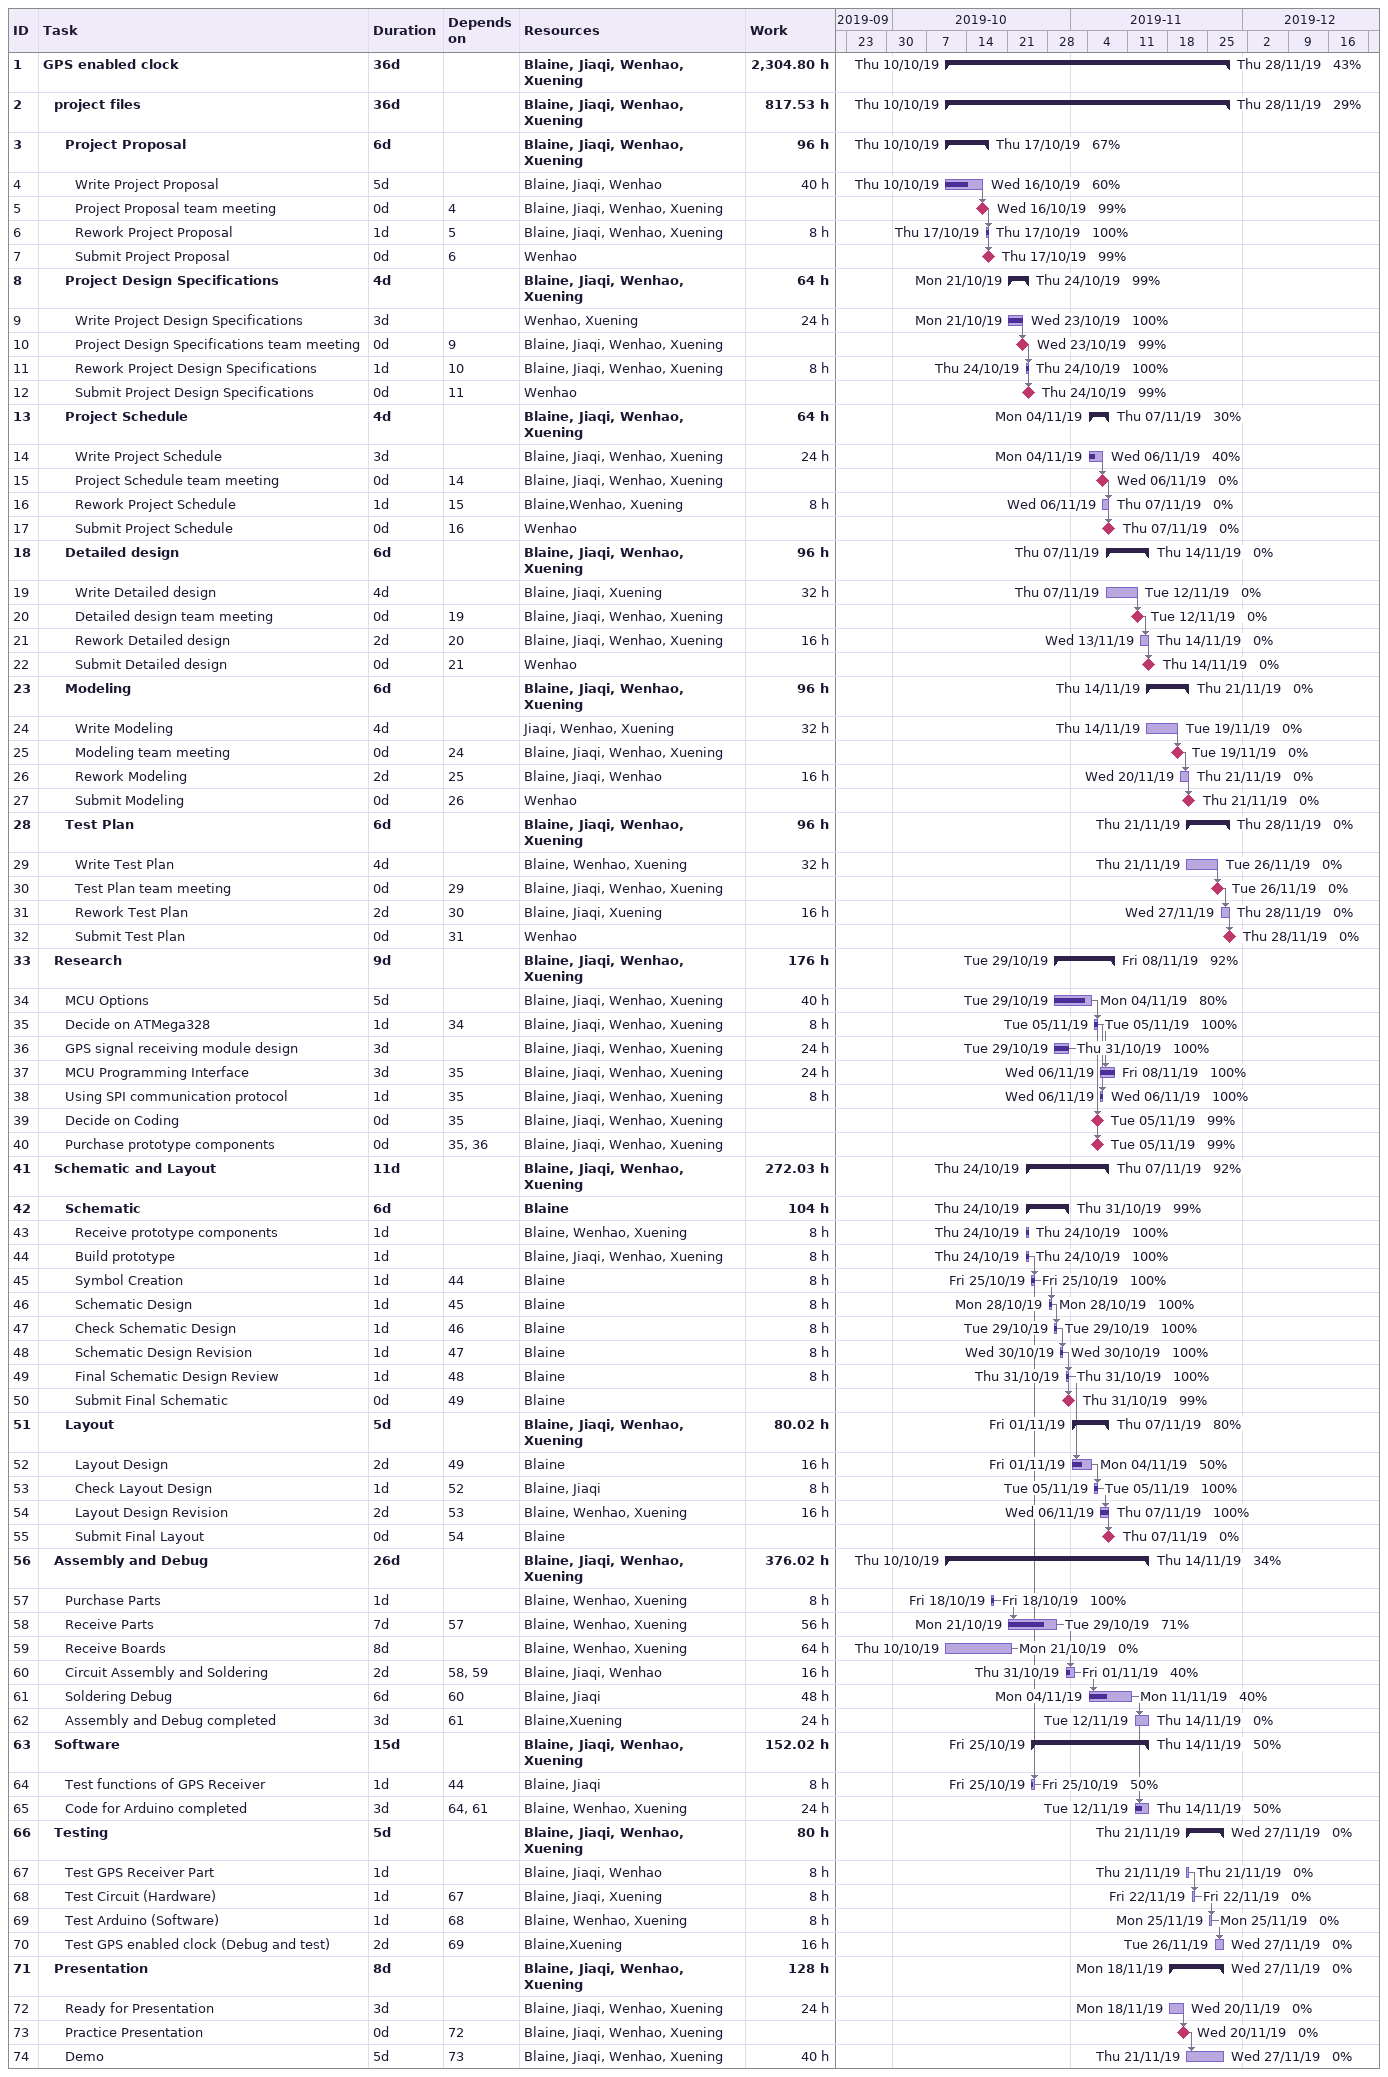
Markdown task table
| ID | Level | Task | Duration | Start | Finish | Predecessors | Resources | % complete | Work (h) |
|---|---|---|---|---|---|---|---|---|---|
| 1 | 1 | **GPS enabled clock** | 36d | 2019-10-10 | 2019-11-28 |  | Blaine, Jiaqi, Wenhao, Xuening | 43 | 2304.80 |
| 2 | 2 | **project files** | 36d | 2019-10-10 | 2019-11-28 |  | Blaine, Jiaqi, Wenhao, Xuening | 29 | 817.53 |
| 3 | 3 | **Project Proposal** | 6d | 2019-10-10 | 2019-10-17 |  | Blaine, Jiaqi, Wenhao, Xuening | 67 | 96 |
| 4 | 4 | Write Project Proposal | 5d | 2019-10-10 | 2019-10-16 |  | Blaine, Jiaqi, Wenhao | 60 | 40 |
| 5 | 4 | Project Proposal team meeting | 0d | 2019-10-16 | 2019-10-16 | 4 | Blaine, Jiaqi, Wenhao, Xuening | 99 |  |
| 6 | 4 | Rework Project Proposal | 1d | 2019-10-17 | 2019-10-17 | 5 | Blaine, Jiaqi, Wenhao, Xuening | 100 | 8 |
| 7 | 4 | Submit Project Proposal | 0d | 2019-10-17 | 2019-10-17 | 6 | Wenhao | 99 |  |
| 8 | 3 | **Project Design Specifications** | 4d | 2019-10-21 | 2019-10-24 |  | Blaine, Jiaqi, Wenhao, Xuening | 99 | 64 |
| 9 | 4 | Write Project Design Specifications | 3d | 2019-10-21 | 2019-10-23 |  | Wenhao, Xuening | 100 | 24 |
| 10 | 4 | Project Design Specifications team meeting | 0d | 2019-10-23 | 2019-10-23 | 9 | Blaine, Jiaqi, Wenhao, Xuening | 99 |  |
| 11 | 4 | Rework Project Design Specifications | 1d | 2019-10-24 | 2019-10-24 | 10 | Blaine, Jiaqi, Wenhao, Xuening | 100 | 8 |
| 12 | 4 | Submit Project Design Specifications | 0d | 2019-10-24 | 2019-10-24 | 11 | Wenhao | 99 |  |
| 13 | 3 | **Project Schedule** | 4d | 2019-11-04 | 2019-11-07 |  | Blaine, Jiaqi, Wenhao, Xuening | 30 | 64 |
| 14 | 4 | Write Project Schedule | 3d | 2019-11-04 | 2019-11-06 |  | Blaine, Jiaqi, Wenhao, Xuening | 40 | 24 |
| 15 | 4 | Project Schedule team meeting | 0d | 2019-11-06 | 2019-11-06 | 14 | Blaine, Jiaqi, Wenhao, Xuening | 0 |  |
| 16 | 4 | Rework Project Schedule | 1d | 2019-11-06 | 2019-11-07 | 15 | Blaine,Wenhao, Xuening | 0 | 8 |
| 17 | 4 | Submit Project Schedule | 0d | 2019-11-07 | 2019-11-07 | 16 | Wenhao | 0 |  |
| 18 | 3 | **Detailed design** | 6d | 2019-11-07 | 2019-11-14 |  | Blaine, Jiaqi, Wenhao, Xuening | 0 | 96 |
| 19 | 4 | Write Detailed design | 4d | 2019-11-07 | 2019-11-12 |  | Blaine, Jiaqi, Xuening | 0 | 32 |
| 20 | 4 | Detailed design team meeting | 0d | 2019-11-12 | 2019-11-12 | 19 | Blaine, Jiaqi, Wenhao, Xuening | 0 |  |
| 21 | 4 | Rework Detailed design | 2d | 2019-11-13 | 2019-11-14 | 20 | Blaine, Jiaqi, Wenhao, Xuening | 0 | 16 |
| 22 | 4 | Submit Detailed design | 0d | 2019-11-14 | 2019-11-14 | 21 | Wenhao | 0 |  |
| 23 | 3 | **Modeling** | 6d | 2019-11-14 | 2019-11-21 |  | Blaine, Jiaqi, Wenhao, Xuening | 0 | 96 |
| 24 | 4 | Write Modeling | 4d | 2019-11-14 | 2019-11-19 |  | Jiaqi, Wenhao, Xuening | 0 | 32 |
| 25 | 4 | Modeling team meeting | 0d | 2019-11-19 | 2019-11-19 | 24 | Blaine, Jiaqi, Wenhao, Xuening | 0 |  |
| 26 | 4 | Rework Modeling | 2d | 2019-11-20 | 2019-11-21 | 25 | Blaine, Jiaqi, Wenhao | 0 | 16 |
| 27 | 4 | Submit Modeling | 0d | 2019-11-21 | 2019-11-21 | 26 | Wenhao | 0 |  |
| 28 | 3 | **Test Plan** | 6d | 2019-11-21 | 2019-11-28 |  | Blaine, Jiaqi, Wenhao, Xuening | 0 | 96 |
| 29 | 4 | Write Test Plan | 4d | 2019-11-21 | 2019-11-26 |  | Blaine, Wenhao, Xuening | 0 | 32 |
| 30 | 4 | Test Plan team meeting | 0d | 2019-11-26 | 2019-11-26 | 29 | Blaine, Jiaqi, Wenhao, Xuening | 0 |  |
| 31 | 4 | Rework Test Plan | 2d | 2019-11-27 | 2019-11-28 | 30 | Blaine, Jiaqi, Xuening | 0 | 16 |
| 32 | 4 | Submit Test Plan | 0d | 2019-11-28 | 2019-11-28 | 31 | Wenhao | 0 |  |
| 33 | 2 | **Research** | 9d | 2019-10-29 | 2019-11-08 |  | Blaine, Jiaqi, Wenhao, Xuening | 92 | 176 |
| 34 | 3 | MCU Options | 5d | 2019-10-29 | 2019-11-04 |  | Blaine, Jiaqi, Wenhao, Xuening | 80 | 40 |
| 35 | 3 | Decide on ATMega328 | 1d | 2019-11-05 | 2019-11-05 | 34 | Blaine, Jiaqi, Wenhao, Xuening | 100 | 8 |
| 36 | 3 | GPS signal receiving module design | 3d | 2019-10-29 | 2019-10-31 |  | Blaine, Jiaqi, Wenhao, Xuening | 100 | 24 |
| 37 | 3 | MCU Programming Interface | 3d | 2019-11-06 | 2019-11-08 | 35 | Blaine, Jiaqi, Wenhao, Xuening | 100 | 24 |
| 38 | 3 | Using SPI communication protocol | 1d | 2019-11-06 | 2019-11-06 | 35 | Blaine, Jiaqi, Wenhao, Xuening | 100 | 8 |
| 39 | 3 | Decide on Coding | 0d | 2019-11-05 | 2019-11-05 | 35 | Blaine, Jiaqi, Wenhao, Xuening | 99 |  |
| 40 | 3 | Purchase prototype components | 0d | 2019-11-05 | 2019-11-05 | 35, 36 | Blaine, Jiaqi, Wenhao, Xuening | 99 |  |
| 41 | 2 | **Schematic and Layout** | 11d | 2019-10-24 | 2019-11-07 |  | Blaine, Jiaqi, Wenhao, Xuening | 92 | 272.03 |
| 42 | 3 | **Schematic** | 6d | 2019-10-24 | 2019-10-31 |  | Blaine | 99 | 104 |
| 43 | 4 | Receive prototype components | 1d | 2019-10-24 | 2019-10-24 |  | Blaine, Wenhao, Xuening | 100 | 8 |
| 44 | 4 | Build prototype | 1d | 2019-10-24 | 2019-10-24 |  | Blaine, Jiaqi, Wenhao, Xuening | 100 | 8 |
| 45 | 4 | Symbol Creation | 1d | 2019-10-25 | 2019-10-25 | 44 | Blaine | 100 | 8 |
| 46 | 4 | Schematic Design | 1d | 2019-10-28 | 2019-10-28 | 45 | Blaine | 100 | 8 |
| 47 | 4 | Check Schematic Design | 1d | 2019-10-29 | 2019-10-29 | 46 | Blaine | 100 | 8 |
| 48 | 4 | Schematic Design Revision | 1d | 2019-10-30 | 2019-10-30 | 47 | Blaine | 100 | 8 |
| 49 | 4 | Final Schematic Design Review | 1d | 2019-10-31 | 2019-10-31 | 48 | Blaine | 100 | 8 |
| 50 | 4 | Submit Final Schematic | 0d | 2019-10-31 | 2019-10-31 | 49 | Blaine | 99 |  |
| 51 | 3 | **Layout** | 5d | 2019-11-01 | 2019-11-07 |  | Blaine, Jiaqi, Wenhao, Xuening | 80 | 80.02 |
| 52 | 4 | Layout Design | 2d | 2019-11-01 | 2019-11-04 | 49 | Blaine | 50 | 16 |
| 53 | 4 | Check Layout Design | 1d | 2019-11-05 | 2019-11-05 | 52 | Blaine, Jiaqi | 100 | 8 |
| 54 | 4 | Layout Design Revision | 2d | 2019-11-06 | 2019-11-07 | 53 | Blaine, Wenhao, Xuening | 100 | 16 |
| 55 | 4 | Submit Final Layout | 0d | 2019-11-07 | 2019-11-07 | 54 | Blaine | 0 |  |
| 56 | 2 | **Assembly and Debug** | 26d | 2019-10-10 | 2019-11-14 |  | Blaine, Jiaqi, Wenhao, Xuening | 34 | 376.02 |
| 57 | 3 | Purchase Parts | 1d | 2019-10-18 | 2019-10-18 |  | Blaine, Wenhao, Xuening | 100 | 8 |
| 58 | 3 | Receive Parts | 7d | 2019-10-21 | 2019-10-29 | 57 | Blaine, Wenhao, Xuening | 71 | 56 |
| 59 | 3 | Receive Boards | 8d | 2019-10-10 | 2019-10-21 |  | Blaine, Wenhao, Xuening | 0 | 64 |
| 60 | 3 | Circuit Assembly and Soldering | 2d | 2019-10-31 | 2019-11-01 | 58, 59 | Blaine, Jiaqi, Wenhao | 40 | 16 |
| 61 | 3 | Soldering Debug | 6d | 2019-11-04 | 2019-11-11 | 60 | Blaine, Jiaqi | 40 | 48 |
| 62 | 3 | Assembly and Debug completed | 3d | 2019-11-12 | 2019-11-14 | 61 | Blaine,Xuening | 0 | 24 |
| 63 | 2 | **Software** | 15d | 2019-10-25 | 2019-11-14 |  | Blaine, Jiaqi, Wenhao, Xuening | 50 | 152.02 |
| 64 | 3 | Test functions of GPS Receiver | 1d | 2019-10-25 | 2019-10-25 | 44 | Blaine, Jiaqi | 50 | 8 |
| 65 | 3 | Code for Arduino completed | 3d | 2019-11-12 | 2019-11-14 | 64, 61 | Blaine, Wenhao, Xuening | 50 | 24 |
| 66 | 2 | **Testing** | 5d | 2019-11-21 | 2019-11-27 |  | Blaine, Jiaqi, Wenhao, Xuening | 0 | 80 |
| 67 | 3 | Test GPS Receiver Part | 1d | 2019-11-21 | 2019-11-21 |  | Blaine, Jiaqi, Wenhao | 0 | 8 |
| 68 | 3 | Test Circuit (Hardware) | 1d | 2019-11-22 | 2019-11-22 | 67 | Blaine, Jiaqi, Xuening | 0 | 8 |
| 69 | 3 | Test Arduino (Software) | 1d | 2019-11-25 | 2019-11-25 | 68 | Blaine, Wenhao, Xuening | 0 | 8 |
| 70 | 3 | Test GPS enabled clock (Debug and test) | 2d | 2019-11-26 | 2019-11-27 | 69 | Blaine,Xuening | 0 | 16 |
| 71 | 2 | **Presentation** | 8d | 2019-11-18 | 2019-11-27 |  | Blaine, Jiaqi, Wenhao, Xuening | 0 | 128 |
| 72 | 3 | Ready for Presentation | 3d | 2019-11-18 | 2019-11-20 |  | Blaine, Jiaqi, Wenhao, Xuening | 0 | 24 |
| 73 | 3 | Practice Presentation | 0d | 2019-11-20 | 2019-11-20 | 72 | Blaine, Jiaqi, Wenhao, Xuening | 0 |  |
| 74 | 3 | Demo | 5d | 2019-11-21 | 2019-11-27 | 73 | Blaine, Jiaqi, Wenhao, Xuening | 0 | 40 |
